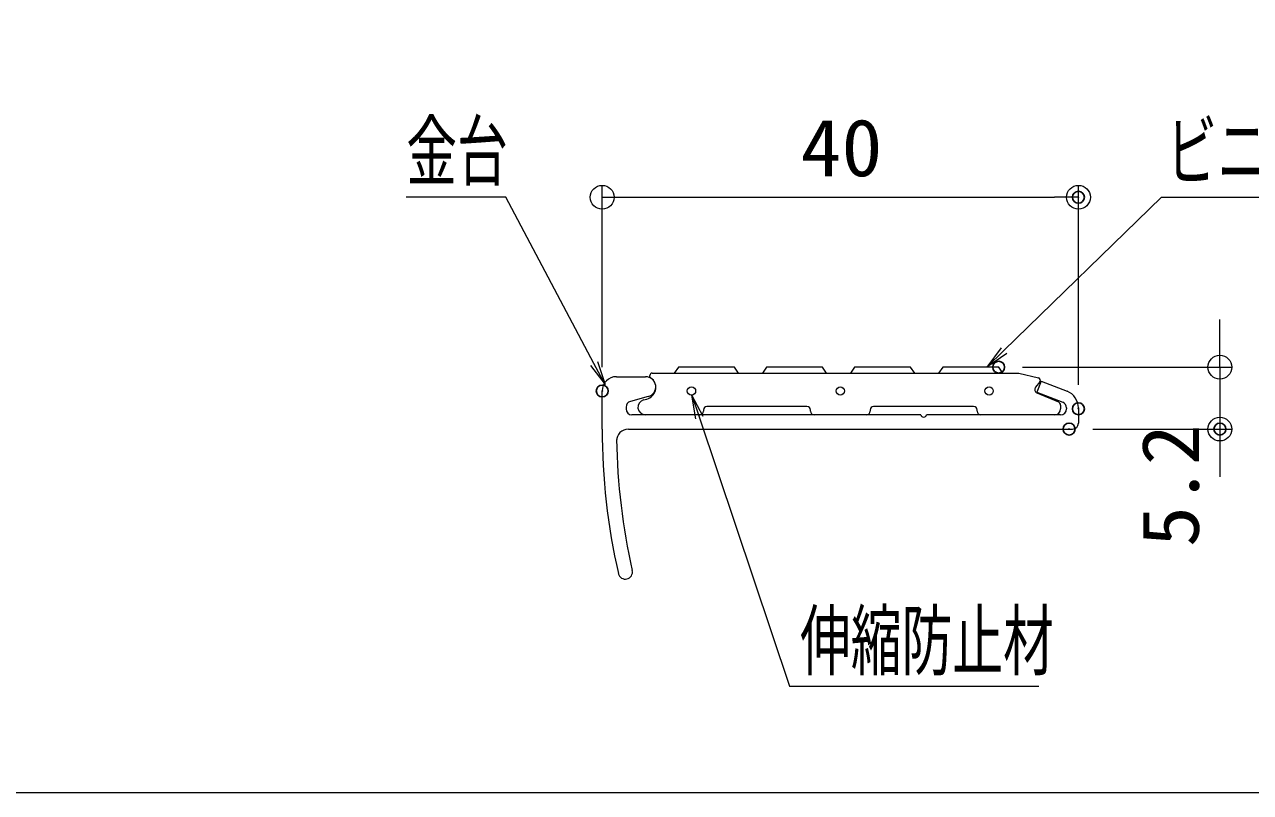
# Model space of a CAD drawing. Units: millimetres, scale not verified. Extents: x -400 to 400, y -277 to 277.
# Drawn here: x -231.6 to -128.6, y -277 to -212.5 of the extents above; entities that cross this region are included whole.
import ezdxf
from ezdxf.enums import TextEntityAlignment as Align

# ---------------------------------------------------------------- set-up
doc = ezdxf.new("R2010")
doc.units = ezdxf.units.MM
doc.header["$LTSCALE"] = 2
doc.header["$PDMODE"] = 32
doc.header["$PDSIZE"] = 1
for name, color, linetype, lineweight in [('0-0_zumenwaku', 6, 'Continuous', 9), ('0-2_0', 1, 'Continuous', 9), ('0-5_CSLAYER1', 3, 'Continuous', 9), ('0-C_6文字', 2, 'Continuous', 9)]:
    doc.layers.add(name, color=color, linetype=linetype, lineweight=lineweight)
doc.layers.add('0-3_Defpoints', color=7, linetype='Continuous')
doc.styles.add('ＭＳ ゴシック', font='')
doc.styles.get('ＭＳ ゴシック').set_extended_font_data('MS Gothic')

# ---------------------------------------------------------------- blocks, each defined once
blk = doc.blocks.new('_Origin')
at = {"layer": '0-2_0'}
blk.add_line((0, 0), (-2, 0), dxfattribs=at)
blk.add_circle((0, 0), 1, dxfattribs=at)
blk = doc.blocks.new('MLeader31')
at = {"layer": '0-C_6文字', "color": 1}
blk.add_line((-135.368, -227.047), (-111.634, -227.047), dxfattribs=at)
at = {"layer": '0-C_6文字'}
blk.add_line((-149.083, -240.158), (-150.749, -241.314), dxfattribs=at)
at = {"layer": '0-C_6文字', "color": 1}
blk.add_lwpolyline([(-149.316, -239.919), (-136.088, -227.047), (-135.368, -227.047)], dxfattribs=at)
at = {"layer": '0-C_6文字'}
blk.add_lwpolyline([(-149.548, -239.68), (-150.749, -241.314), (-149.316, -239.919)], dxfattribs=at)
at = {"layer": '0-C_6文字', "style": 'ＭＳ ゴシック', "width": 0.65}
blk.add_text('ビニルタイヤ', height=4.809, dxfattribs=at).set_placement((-135.667, -226.99), align=Align.BOTTOM_LEFT)
blk = doc.blocks.new('MLeader32')
at = {"layer": '0-C_6文字', "color": 1}
blk.add_line((-191.867, -227.047), (-199.514, -227.047), dxfattribs=at)
at = {"layer": '0-C_6文字'}
blk.add_line((-183.461, -240.848), (-182.819, -242.772), dxfattribs=at)
at = {"layer": '0-C_6文字', "color": 1}
blk.add_lwpolyline([(-183.755, -241.004), (-191.147, -227.047), (-191.867, -227.047)], dxfattribs=at)
at = {"layer": '0-C_6文字'}
blk.add_lwpolyline([(-184.05, -241.16), (-182.819, -242.772), (-183.755, -241.004)], dxfattribs=at)
at = {"layer": '0-C_6文字', "style": 'ＭＳ ゴシック', "width": 0.65}
blk.add_text('金台', height=4.809, dxfattribs=at).set_placement((-199.514, -226.998), align=Align.BOTTOM_LEFT)
blk = doc.blocks.new('MLeader33')
at = {"layer": '0-C_6文字'}
blk.add_line((-175.2, -245.664), (-175.519, -243.661), dxfattribs=at)
at = {"layer": '0-C_6文字', "color": 1}
blk.add_line((-166.62, -268.094), (-146.373, -268.094), dxfattribs=at)
at = {"layer": '0-C_6文字'}
blk.add_lwpolyline([(-174.568, -245.452), (-175.519, -243.661), (-174.884, -245.558)], dxfattribs=at)
at = {"layer": '0-C_6文字', "color": 1}
blk.add_lwpolyline([(-174.884, -245.558), (-167.34, -268.094), (-166.62, -268.094)], dxfattribs=at)
at = {"layer": '0-C_6文字', "style": 'ＭＳ ゴシック', "width": 0.65}
blk.add_text('伸縮防止材', height=4.809, dxfattribs=at).set_placement((-166.44, -268.12), align=Align.BOTTOM_LEFT)

msp = doc.modelspace()

# ---------------------------------------------------------------- linework, layer by layer
at = {"layer": '0-0_zumenwaku'}
msp.add_lwpolyline([(-400.023, -277.031), (399.977, -277.031), (399.977, 276.969), (-400.023, 276.969)], close=True, dxfattribs=at)
at = {"layer": '0-2_0'}
for p, q in [((-183.058, -241.314), (-183.058, -226.047)), ((-143.058, -242.811), (-143.058, -226.047)), ((-181.058, -227.047), (-145.058, -227.047)), ((-131.176, -239.314), (-131.176, -237.314)), ((-147.758, -241.314), (-130.176, -241.314)), ((-131.176, -241.314), (-131.176, -246.514)), ((-141.839, -246.514), (-130.176, -246.514)), ((-131.176, -248.514), (-131.176, -250.514))]:
    msp.add_line(p, q, dxfattribs=at)
at = {"layer": '0-3_Defpoints'}
for p in [(-143.058, -227.047), (-149.758, -241.314), (-183.058, -243.314), (-143.058, -244.811), (-143.839, -246.514), (-131.176, -246.514)]:
    msp.add_point(p, dxfattribs=at)
at = {"layer": '0-5_CSLAYER1'}
for p, q in [((-181.858, -242.114), (-179.408, -242.114)), ((-179.058, -242.114), (-179.058, -242.014)), ((-178.773, -242.399), (-179.058, -242.114)), ((-146.295, -242.538), (-146.667, -243.005)), ((-146.195, -242.482), (-146.558, -243.414)), ((-146.195, -242.482), (-144.013, -243.333)), ((-183.058, -246.514), (-183.058, -243.314)), ((-179.188, -243.785), (-180.688, -244.186)), ((-179.589, -244.069), (-179.3, -243.992)), ((-146.558, -243.414), (-144.377, -244.265)), ((-146.55, -243.468), (-144.741, -244.236)), ((-181.058, -244.669), (-181.058, -244.814)), ((-174.558, -244.914), (-174.558, -245.014)), ((-165.858, -244.614), (-174.258, -244.614)), ((-165.558, -245.014), (-165.558, -244.914)), ((-160.558, -244.914), (-160.558, -245.014)), ((-151.858, -244.614), (-160.258, -244.614)), ((-151.558, -245.014), (-151.558, -244.914)), ((-144.558, -244.512), (-144.558, -244.814)), ((-144.058, -244.73), (-144.058, -244.814)), ((-143.058, -244.73), (-143.058, -246.014)), ((-156.308, -245.314), (-180.558, -245.314)), ((-174.858, -245.314), (-179.425, -245.314)), ((-160.858, -245.314), (-165.258, -245.314)), ((-144.558, -245.314), (-155.808, -245.314)), ((-145.058, -245.314), (-151.258, -245.314)), ((-180.858, -246.514), (-143.558, -246.514))]:
    msp.add_line(p, q, dxfattribs=at)
for points in [[(-178.858, -241.814), (-148.051, -241.814), (-146.403, -242.219)], [(-171.608, -241.814), (-171.958, -241.314), (-176.658, -241.314), (-177.008, -241.814)], [(-164.208, -241.814), (-164.558, -241.314), (-169.258, -241.314), (-169.608, -241.814)], [(-156.808, -241.814), (-157.158, -241.314), (-161.858, -241.314), (-162.208, -241.814)], [(-149.408, -241.814), (-149.758, -241.314), (-154.458, -241.314), (-154.808, -241.814)]]:
    msp.add_lwpolyline(points, dxfattribs=at)
for centre in [(-175.558, -243.314), (-163.058, -243.314), (-150.558, -243.314)]:
    msp.add_circle(centre, 0.35, dxfattribs=at)
for centre, radius, start, end in [((-178.858, -242.014), 0.2, 90, 180), ((-181.858, -243.314), 1.2, 90, 180), ((-179.408, -242.964), 0.85, 285, 90), ((-179.558, -243.026), 1, 285, 45), ((-146.433, -243.192), 0.3, 141.37821, 247), ((-146.451, -242.414), 0.2, 321.37821, 76.16532), ((-144.558, -244.73), 1.5, 0, 68.68871), ((-180.558, -244.669), 0.5, 105, 180), ((-180.558, -244.814), 0.5, 180, 270), ((-179.425, -244.681), 0.633, 105, 270), ((-174.858, -245.014), 0.3, 270, 0), ((-174.258, -244.914), 0.3, 90, 180), ((-165.858, -244.914), 0.3, 0, 90), ((-165.258, -245.014), 0.3, 180, 270), ((-160.858, -245.014), 0.3, 270, 0), ((-160.258, -244.914), 0.3, 90, 180), ((-151.858, -244.914), 0.3, 0, 90), ((-151.258, -245.014), 0.3, 180, 270), ((-145.058, -244.814), 0.5, 270, 0), ((-144.858, -244.512), 0.3, 0, 67), ((-144.558, -244.814), 0.5, 270, 0), ((-144.558, -244.73), 0.5, 0, 68.68871), ((-156.058, -245.257), 0.256, 192.68038, 347.31962), ((-143.558, -246.014), 0.5, 270, 0), ((-128.058, -246.514), 55, 180, 192.74359), ((-180.858, -247.514), 1, 90, 180), ((-128.058, -246.514), 53.8, 180.93744, 192.74359), ((-181.118, -258.514), 0.6, 192.74359, 12.74359)]:
    msp.add_arc(centre, radius, start, end, dxfattribs=at)

# ---------------------------------------------------------------- block references
at = {"layer": '0-2_0'}
for p, rotation in [((-183.058, -227.047), 180), ((-131.176, -241.314), 270), ((-131.176, -246.514), 90)]:
    msp.add_blockref('_Origin', p, dxfattribs=dict(at, rotation=rotation))
msp.add_blockref('_Origin', (-143.058, -227.047), dxfattribs=at)
at = {"layer": '0-C_6文字'}
for name in ['MLeader32', 'MLeader31', 'MLeader33']:
    msp.add_blockref(name, (0, 0), dxfattribs=at)

# ---------------------------------------------------------------- texts
at = {"layer": '0-2_0', "color": 2, "style": 'ＭＳ ゴシック', "width": 1.05}
msp.add_text('40', height=4.809, dxfattribs=at).set_placement((-166.392, -226.722), align=Align.BOTTOM_LEFT)
msp.add_text('5.2', height=4.809, rotation=90, dxfattribs=at).set_placement((-131.501, -256.417), align=Align.BOTTOM_LEFT)

doc.saveas('drawing.dxf')
